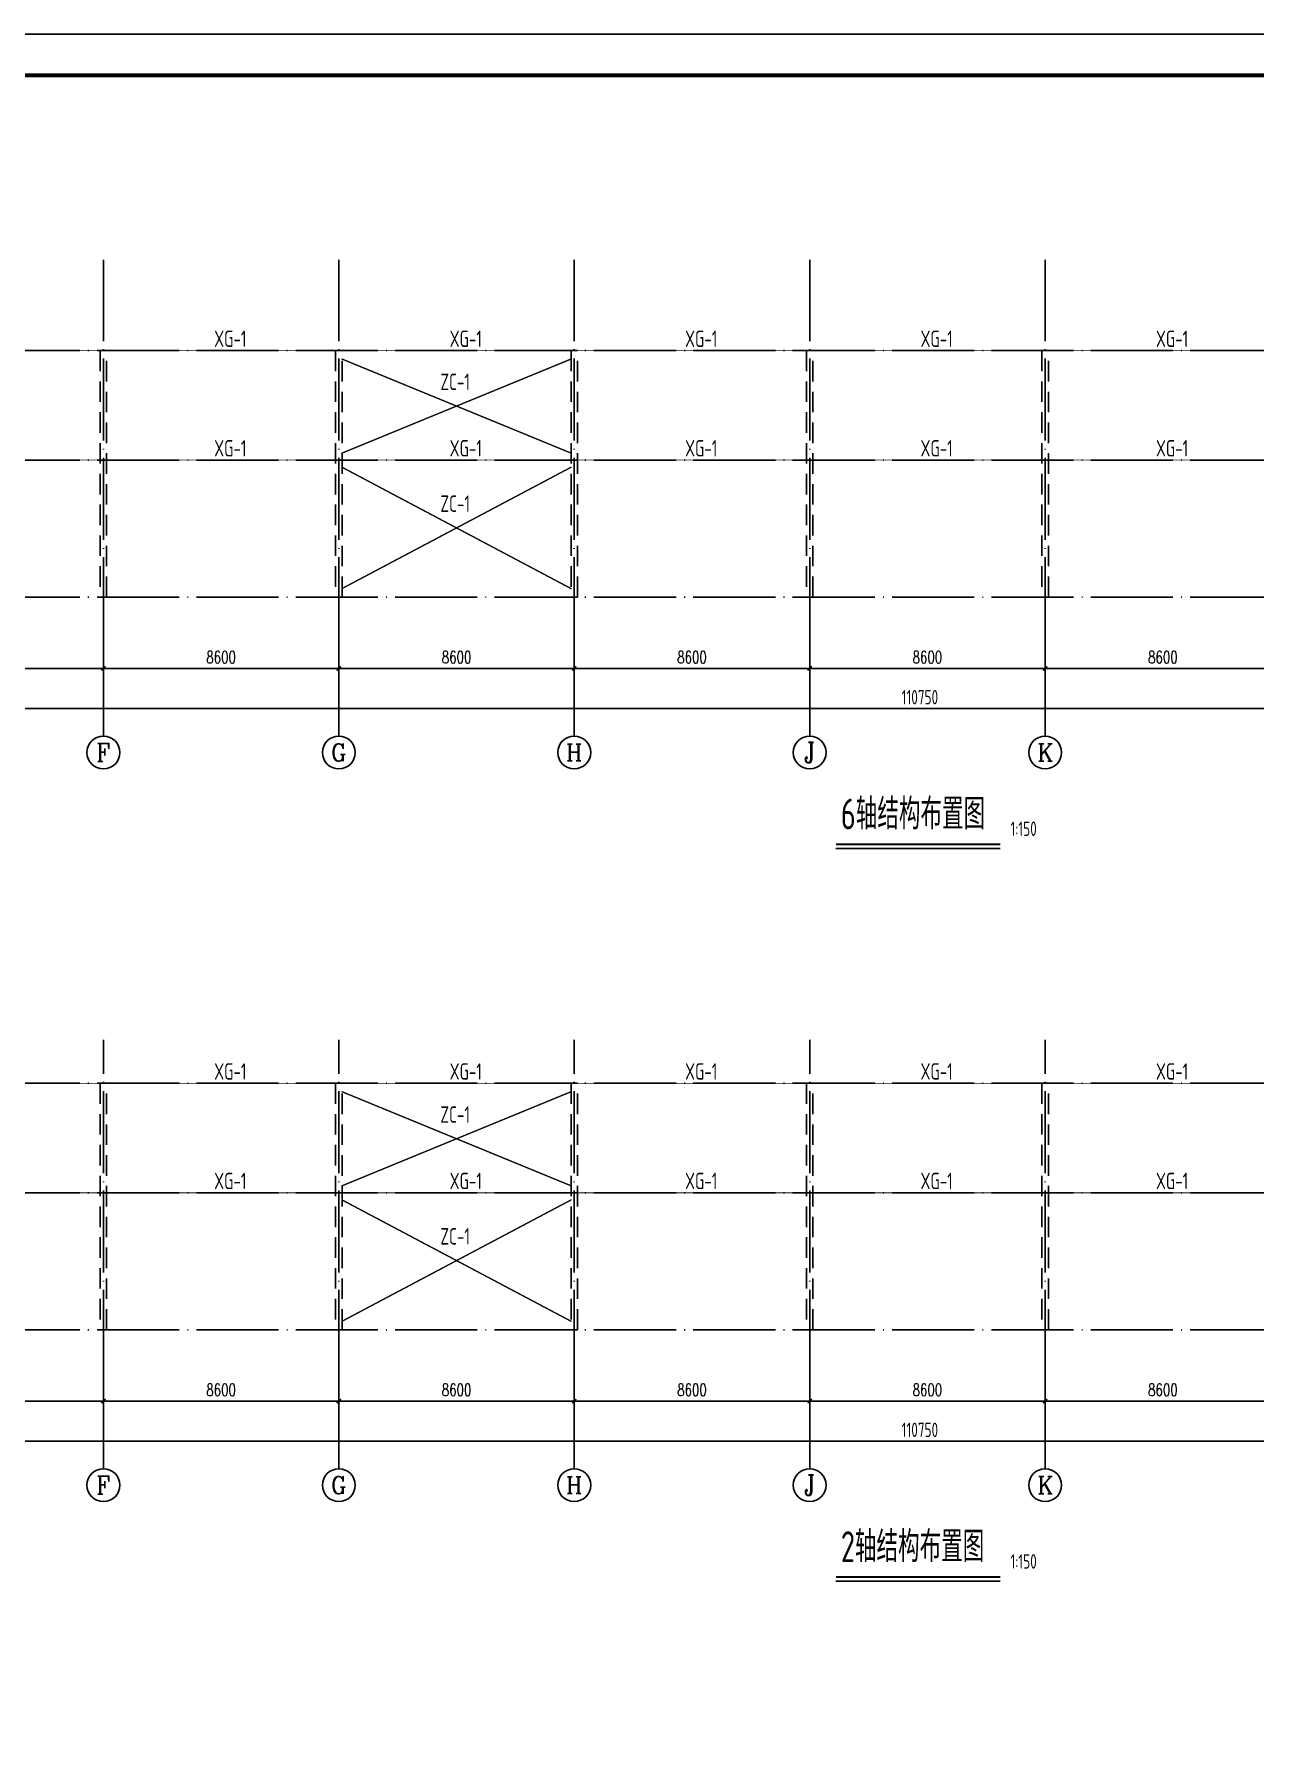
# Model space of a CAD drawing. Extents: x 899043 to 2598688, y -137197 to 211789.
# Drawn here: x 1682255 to 1726839, y 67618 to 130135 of the extents above; entities that cross this region are included whole.
import ezdxf
from ezdxf.enums import TextEntityAlignment as Align

# ---------------------------------------------------------------- set-up
doc = ezdxf.new("R2010")
doc.units = 0
doc.header["$LTSCALE"] = 1500
doc.header["$MEASUREMENT"] = 0
doc.linetypes.add('DASHED', pattern=[0.75, 0.5, -0.25])
doc.linetypes.add('DOTE', pattern=[2.42, 2, -0.2, 0.02, -0.2])
for name, color, linetype in [('00-tk', 151, 'Continuous'), ('AXIS', 3, 'Continuous'), ('AXIS_TEXT', 7, 'Continuous'), ('Boltx', 252, 'DASHED'), ('DIM', 3, 'Continuous'), ('NUM', 7, 'Continuous'), ('TDB_文字', 7, 'Continuous')]:
    doc.layers.add(name, color=color, linetype=linetype)
doc.layers.add('钢板标注', color=9, linetype='Continuous', lineweight=18)
doc.styles.add('_TCH_AXIS', font='COMPLEX', dxfattribs={"bigfont": 'GBCBIG'})
doc.styles.add('_TCH_DIM_T3', font='SIMPLEX', dxfattribs={"width": 0.705882, "bigfont": 'GBCBIG'})
doc.styles.add('COMPLEX', font='COMPLEX')
doc.styles.add('TSSD_Dimension', font='Tssdeng.shx', dxfattribs={"width": 0.7, "bigfont": 'hztxt.shx'})
doc.dimstyles.new('_TCH_ARCH&&150', dxfattribs={"dimtxt": 446.25, "dimasz": 150, "dimexe": 375, "dimexo": 450, "dimgap": 189.375, "dimtad": 1, "dimdec": 0, "dimzin": 0, "dimdsep": 46, "dimtxsty": '_TCH_DIM_T3', "dimblk": 'ARCHTICK', "dimcen": 0.09, "dimclrt": 7, "dimazin": 2, "dimtfac": 1, "dimtdec": 0, "dimtix": 1, "dimtmove": 2, "dimatfit": 3, "dimfxl": 0, "dimtolj": 1, "dimtzin": 0, "dimarcsym": 0})
doc.dimstyles.new('TSSD_150_150', dxfattribs={"dimtxt": 525, "dimasz": 150, "dimexe": 150, "dimexo": 375, "dimgap": 150, "dimtad": 1, "dimdec": 0, "dimzin": 0, "dimdsep": 46, "dimtxsty": 'TSSD_Dimension', "dimblk": 'ARCHTICK', "dimblk1": 'ARCHTICK', "dimblk2": 'ARCHTICK', "dimcen": 0, "dimdle": 150, "dimclrt": 7, "dimadec": 0, "dimazin": 0, "dimtfac": 1, "dimtdec": 0, "dimtix": 1, "dimtmove": 2, "dimatfit": 3, "dimfxl": 0, "dimtolj": 1, "dimtzin": 0, "dimarcsym": 0})

# ---------------------------------------------------------------- blocks, each defined once
blk = doc.blocks.new('_ArchTick')
at = {"color": 0, "linetype": 'ByBlock', "const_width": 0.4}
blk.add_lwpolyline([(-0.5, -0.5), (0.5, 0.5)], dxfattribs=at)
blk = doc.blocks.new('*D253')
at = {"layer": 'AXIS', "color": 0, "lineweight": -2}
for p, q in [((1676182, 109057), (1676182, 106595)), ((1684782, 109057), (1684782, 106595)), ((1676182, 106970), (1684782, 106970))]:
    blk.add_line(p, q, dxfattribs=at)
at = {"layer": 'Defpoints', "color": 0}
for p in [(1676182, 109507), (1684782, 109507), (1684782, 106970)]:
    blk.add_point(p, dxfattribs=at)
at = {"layer": 'AXIS', "color": 0, "lineweight": -2, "xscale": 150, "yscale": 150, "zscale": 150, "rotation": 180}
blk.add_blockref('_ArchTick', (1676182, 106970), dxfattribs=at)
at = {"layer": 'AXIS', "color": 0, "lineweight": -2, "xscale": 150, "yscale": 150, "zscale": 150}
blk.add_blockref('_ArchTick', (1684782, 106970), dxfattribs=at)
at = {"layer": 'AXIS', "color": 7, "insert": (1680482, 107382), "char_height": 446.2, "attachment_point": 5, "style": '_TCH_DIM_T3'}
blk.add_mtext('\\A1;8600', dxfattribs=at)
blk = doc.blocks.new('*D254')
at = {"layer": 'AXIS', "color": 0, "lineweight": -2}
for p, q in [((1684782, 109057), (1684782, 106595)), ((1693382, 109057), (1693382, 106595)), ((1684782, 106970), (1693382, 106970))]:
    blk.add_line(p, q, dxfattribs=at)
at = {"layer": 'Defpoints', "color": 0}
for p in [(1684782, 109507), (1693382, 109507), (1693382, 106970)]:
    blk.add_point(p, dxfattribs=at)
at = {"layer": 'AXIS', "color": 0, "lineweight": -2, "xscale": 150, "yscale": 150, "zscale": 150, "rotation": 180}
blk.add_blockref('_ArchTick', (1684782, 106970), dxfattribs=at)
at = {"layer": 'AXIS', "color": 0, "lineweight": -2, "xscale": 150, "yscale": 150, "zscale": 150}
blk.add_blockref('_ArchTick', (1693382, 106970), dxfattribs=at)
at = {"layer": 'AXIS', "color": 7, "insert": (1689082, 107382), "char_height": 446.2, "attachment_point": 5, "style": '_TCH_DIM_T3'}
blk.add_mtext('\\A1;8600', dxfattribs=at)
blk = doc.blocks.new('*D255')
at = {"layer": 'AXIS', "color": 0, "lineweight": -2}
for p, q in [((1693382, 109057), (1693382, 106595)), ((1701982, 109057), (1701982, 106595)), ((1693382, 106970), (1701982, 106970))]:
    blk.add_line(p, q, dxfattribs=at)
at = {"layer": 'Defpoints', "color": 0}
for p in [(1693382, 109507), (1701982, 109507), (1701982, 106970)]:
    blk.add_point(p, dxfattribs=at)
at = {"layer": 'AXIS', "color": 0, "lineweight": -2, "xscale": 150, "yscale": 150, "zscale": 150, "rotation": 180}
blk.add_blockref('_ArchTick', (1693382, 106970), dxfattribs=at)
at = {"layer": 'AXIS', "color": 0, "lineweight": -2, "xscale": 150, "yscale": 150, "zscale": 150}
blk.add_blockref('_ArchTick', (1701982, 106970), dxfattribs=at)
at = {"layer": 'AXIS', "color": 7, "insert": (1697682, 107382), "char_height": 446.2, "attachment_point": 5, "style": '_TCH_DIM_T3'}
blk.add_mtext('\\A1;8600', dxfattribs=at)
blk = doc.blocks.new('*D256')
at = {"layer": 'AXIS', "color": 0, "lineweight": -2}
for p, q in [((1701982, 109057), (1701982, 106595)), ((1710582, 109057), (1710582, 106595)), ((1701982, 106970), (1710582, 106970))]:
    blk.add_line(p, q, dxfattribs=at)
at = {"layer": 'Defpoints', "color": 0}
for p in [(1701982, 109507), (1710582, 109507), (1710582, 106970)]:
    blk.add_point(p, dxfattribs=at)
at = {"layer": 'AXIS', "color": 0, "lineweight": -2, "xscale": 150, "yscale": 150, "zscale": 150, "rotation": 180}
blk.add_blockref('_ArchTick', (1701982, 106970), dxfattribs=at)
at = {"layer": 'AXIS', "color": 0, "lineweight": -2, "xscale": 150, "yscale": 150, "zscale": 150}
blk.add_blockref('_ArchTick', (1710582, 106970), dxfattribs=at)
at = {"layer": 'AXIS', "color": 7, "insert": (1706282, 107382), "char_height": 446.2, "attachment_point": 5, "style": '_TCH_DIM_T3'}
blk.add_mtext('\\A1;8600', dxfattribs=at)
blk = doc.blocks.new('*D257')
at = {"layer": 'AXIS', "color": 0, "lineweight": -2}
for p, q in [((1710582, 109057), (1710582, 106595)), ((1719182, 109057), (1719182, 106595)), ((1710582, 106970), (1719182, 106970))]:
    blk.add_line(p, q, dxfattribs=at)
at = {"layer": 'Defpoints', "color": 0}
for p in [(1710582, 109507), (1719182, 109507), (1719182, 106970)]:
    blk.add_point(p, dxfattribs=at)
at = {"layer": 'AXIS', "color": 0, "lineweight": -2, "xscale": 150, "yscale": 150, "zscale": 150, "rotation": 180}
blk.add_blockref('_ArchTick', (1710582, 106970), dxfattribs=at)
at = {"layer": 'AXIS', "color": 0, "lineweight": -2, "xscale": 150, "yscale": 150, "zscale": 150}
blk.add_blockref('_ArchTick', (1719182, 106970), dxfattribs=at)
at = {"layer": 'AXIS', "color": 7, "insert": (1714882, 107382), "char_height": 446.2, "attachment_point": 5, "style": '_TCH_DIM_T3'}
blk.add_mtext('\\A1;8600', dxfattribs=at)
blk = doc.blocks.new('*D258')
at = {"layer": 'AXIS', "color": 0, "lineweight": -2}
for p, q in [((1719182, 109057), (1719182, 106595)), ((1727782, 109057), (1727782, 106595)), ((1719182, 106970), (1727782, 106970))]:
    blk.add_line(p, q, dxfattribs=at)
at = {"layer": 'Defpoints', "color": 0}
for p in [(1719182, 109507), (1727782, 109507), (1727782, 106970)]:
    blk.add_point(p, dxfattribs=at)
at = {"layer": 'AXIS', "color": 0, "lineweight": -2, "xscale": 150, "yscale": 150, "zscale": 150, "rotation": 180}
blk.add_blockref('_ArchTick', (1719182, 106970), dxfattribs=at)
at = {"layer": 'AXIS', "color": 0, "lineweight": -2, "xscale": 150, "yscale": 150, "zscale": 150}
blk.add_blockref('_ArchTick', (1727782, 106970), dxfattribs=at)
at = {"layer": 'AXIS', "color": 7, "insert": (1723482, 107382), "char_height": 446.2, "attachment_point": 5, "style": '_TCH_DIM_T3'}
blk.add_mtext('\\A1;8600', dxfattribs=at)
blk = doc.blocks.new('_AXISO')
blk.add_circle((0, 0), 0.5)
at = {"layer": 'AXIS_TEXT', "style": 'COMPLEX', "width": 1.041667}
blk.add_attdef('A', text='', height=0.56, dxfattribs=at).set_placement((-0.25, -0.28), (0.25, -0.28), align=Align.FIT)
blk = doc.blocks.new('*D264')
at = {"layer": 'Defpoints', "color": 0}
for p in [(1659231, 108716), (1769982, 108716), (1659231, 105507)]:
    blk.add_point(p, dxfattribs=at)
at = {"layer": 'DIM', "color": 0, "lineweight": -2}
for p, q in [((1659231, 108341), (1659231, 105357)), ((1769982, 108341), (1769982, 105357)), ((1770132, 105507), (1659081, 105507))]:
    blk.add_line(p, q, dxfattribs=at)
at = {"layer": 'DIM', "color": 0, "lineweight": -2, "xscale": 150, "yscale": 150, "zscale": 150, "rotation": 180}
blk.add_blockref('_ArchTick', (1659231, 105507), dxfattribs=at)
at = {"layer": 'DIM', "color": 0, "lineweight": -2, "xscale": 150, "yscale": 150, "zscale": 150}
blk.add_blockref('_ArchTick', (1769982, 105507), dxfattribs=at)
at = {"layer": 'DIM', "color": 7, "insert": (1714607, 105920), "char_height": 525, "attachment_point": 5, "style": 'TSSD_Dimension'}
blk.add_mtext('\\A1;110750', dxfattribs=at)
blk = doc.blocks.new('*D290')
at = {"layer": 'AXIS', "color": 0, "lineweight": -2}
for p, q in [((1676182, 82295), (1676182, 79832)), ((1684782, 82295), (1684782, 79832)), ((1676182, 80207), (1684782, 80207))]:
    blk.add_line(p, q, dxfattribs=at)
at = {"layer": 'Defpoints', "color": 0}
for p in [(1676182, 82745), (1684782, 82745), (1684782, 80207)]:
    blk.add_point(p, dxfattribs=at)
at = {"layer": 'AXIS', "color": 0, "lineweight": -2, "xscale": 150, "yscale": 150, "zscale": 150, "rotation": 180}
blk.add_blockref('_ArchTick', (1676182, 80207), dxfattribs=at)
at = {"layer": 'AXIS', "color": 0, "lineweight": -2, "xscale": 150, "yscale": 150, "zscale": 150}
blk.add_blockref('_ArchTick', (1684782, 80207), dxfattribs=at)
at = {"layer": 'AXIS', "color": 7, "insert": (1680482, 80620), "char_height": 446.2, "attachment_point": 5, "style": '_TCH_DIM_T3'}
blk.add_mtext('\\A1;8600', dxfattribs=at)
blk = doc.blocks.new('*D291')
at = {"layer": 'AXIS', "color": 0, "lineweight": -2}
for p, q in [((1684782, 82295), (1684782, 79832)), ((1693382, 82295), (1693382, 79832)), ((1684782, 80207), (1693382, 80207))]:
    blk.add_line(p, q, dxfattribs=at)
at = {"layer": 'Defpoints', "color": 0}
for p in [(1684782, 82745), (1693382, 82745), (1693382, 80207)]:
    blk.add_point(p, dxfattribs=at)
at = {"layer": 'AXIS', "color": 0, "lineweight": -2, "xscale": 150, "yscale": 150, "zscale": 150, "rotation": 180}
blk.add_blockref('_ArchTick', (1684782, 80207), dxfattribs=at)
at = {"layer": 'AXIS', "color": 0, "lineweight": -2, "xscale": 150, "yscale": 150, "zscale": 150}
blk.add_blockref('_ArchTick', (1693382, 80207), dxfattribs=at)
at = {"layer": 'AXIS', "color": 7, "insert": (1689082, 80620), "char_height": 446.2, "attachment_point": 5, "style": '_TCH_DIM_T3'}
blk.add_mtext('\\A1;8600', dxfattribs=at)
blk = doc.blocks.new('*D292')
at = {"layer": 'AXIS', "color": 0, "lineweight": -2}
for p, q in [((1693382, 82295), (1693382, 79832)), ((1701982, 82295), (1701982, 79832)), ((1693382, 80207), (1701982, 80207))]:
    blk.add_line(p, q, dxfattribs=at)
at = {"layer": 'Defpoints', "color": 0}
for p in [(1693382, 82745), (1701982, 82745), (1701982, 80207)]:
    blk.add_point(p, dxfattribs=at)
at = {"layer": 'AXIS', "color": 0, "lineweight": -2, "xscale": 150, "yscale": 150, "zscale": 150, "rotation": 180}
blk.add_blockref('_ArchTick', (1693382, 80207), dxfattribs=at)
at = {"layer": 'AXIS', "color": 0, "lineweight": -2, "xscale": 150, "yscale": 150, "zscale": 150}
blk.add_blockref('_ArchTick', (1701982, 80207), dxfattribs=at)
at = {"layer": 'AXIS', "color": 7, "insert": (1697682, 80620), "char_height": 446.2, "attachment_point": 5, "style": '_TCH_DIM_T3'}
blk.add_mtext('\\A1;8600', dxfattribs=at)
blk = doc.blocks.new('*D293')
at = {"layer": 'AXIS', "color": 0, "lineweight": -2}
for p, q in [((1701982, 82295), (1701982, 79832)), ((1710582, 82295), (1710582, 79832)), ((1701982, 80207), (1710582, 80207))]:
    blk.add_line(p, q, dxfattribs=at)
at = {"layer": 'Defpoints', "color": 0}
for p in [(1701982, 82745), (1710582, 82745), (1710582, 80207)]:
    blk.add_point(p, dxfattribs=at)
at = {"layer": 'AXIS', "color": 0, "lineweight": -2, "xscale": 150, "yscale": 150, "zscale": 150, "rotation": 180}
blk.add_blockref('_ArchTick', (1701982, 80207), dxfattribs=at)
at = {"layer": 'AXIS', "color": 0, "lineweight": -2, "xscale": 150, "yscale": 150, "zscale": 150}
blk.add_blockref('_ArchTick', (1710582, 80207), dxfattribs=at)
at = {"layer": 'AXIS', "color": 7, "insert": (1706282, 80620), "char_height": 446.2, "attachment_point": 5, "style": '_TCH_DIM_T3'}
blk.add_mtext('\\A1;8600', dxfattribs=at)
blk = doc.blocks.new('*D294')
at = {"layer": 'AXIS', "color": 0, "lineweight": -2}
for p, q in [((1710582, 82295), (1710582, 79832)), ((1719182, 82295), (1719182, 79832)), ((1710582, 80207), (1719182, 80207))]:
    blk.add_line(p, q, dxfattribs=at)
at = {"layer": 'Defpoints', "color": 0}
for p in [(1710582, 82745), (1719182, 82745), (1719182, 80207)]:
    blk.add_point(p, dxfattribs=at)
at = {"layer": 'AXIS', "color": 0, "lineweight": -2, "xscale": 150, "yscale": 150, "zscale": 150, "rotation": 180}
blk.add_blockref('_ArchTick', (1710582, 80207), dxfattribs=at)
at = {"layer": 'AXIS', "color": 0, "lineweight": -2, "xscale": 150, "yscale": 150, "zscale": 150}
blk.add_blockref('_ArchTick', (1719182, 80207), dxfattribs=at)
at = {"layer": 'AXIS', "color": 7, "insert": (1714882, 80620), "char_height": 446.2, "attachment_point": 5, "style": '_TCH_DIM_T3'}
blk.add_mtext('\\A1;8600', dxfattribs=at)
blk = doc.blocks.new('*D295')
at = {"layer": 'AXIS', "color": 0, "lineweight": -2}
for p, q in [((1719182, 82295), (1719182, 79832)), ((1727782, 82295), (1727782, 79832)), ((1719182, 80207), (1727782, 80207))]:
    blk.add_line(p, q, dxfattribs=at)
at = {"layer": 'Defpoints', "color": 0}
for p in [(1719182, 82745), (1727782, 82745), (1727782, 80207)]:
    blk.add_point(p, dxfattribs=at)
at = {"layer": 'AXIS', "color": 0, "lineweight": -2, "xscale": 150, "yscale": 150, "zscale": 150, "rotation": 180}
blk.add_blockref('_ArchTick', (1719182, 80207), dxfattribs=at)
at = {"layer": 'AXIS', "color": 0, "lineweight": -2, "xscale": 150, "yscale": 150, "zscale": 150}
blk.add_blockref('_ArchTick', (1727782, 80207), dxfattribs=at)
at = {"layer": 'AXIS', "color": 7, "insert": (1723482, 80620), "char_height": 446.2, "attachment_point": 5, "style": '_TCH_DIM_T3'}
blk.add_mtext('\\A1;8600', dxfattribs=at)
blk = doc.blocks.new('*D276')
at = {"layer": 'Defpoints', "color": 0}
for p in [(1659231, 81953), (1769982, 81953), (1659231, 78745)]:
    blk.add_point(p, dxfattribs=at)
at = {"layer": 'DIM', "color": 0, "lineweight": -2}
for p, q in [((1659231, 81578), (1659231, 78595)), ((1769982, 81578), (1769982, 78595)), ((1770132, 78745), (1659081, 78745))]:
    blk.add_line(p, q, dxfattribs=at)
at = {"layer": 'DIM', "color": 0, "lineweight": -2, "xscale": 150, "yscale": 150, "zscale": 150, "rotation": 180}
blk.add_blockref('_ArchTick', (1659231, 78745), dxfattribs=at)
at = {"layer": 'DIM', "color": 0, "lineweight": -2, "xscale": 150, "yscale": 150, "zscale": 150}
blk.add_blockref('_ArchTick', (1769982, 78745), dxfattribs=at)
at = {"layer": 'DIM', "color": 7, "insert": (1714607, 79157), "char_height": 525, "attachment_point": 5, "style": 'TSSD_Dimension'}
blk.add_mtext('\\A1;110750', dxfattribs=at)
blk = doc.blocks.new('A$C16496DF1')
at = {"layer": '00-tk', "linetype": 'Continuous'}
blk.add_line((178350, 126150), (0, 126150), dxfattribs=at)
at = {"layer": '00-tk', "const_width": 150}
blk.add_lwpolyline([(3750, 124650), (176850, 124650), (176850, 1500), (3750, 1500)], close=True, dxfattribs=at)

msp = doc.modelspace()

# ---------------------------------------------------------------- linework, layer by layer
at = {"layer": 'AXIS', "color": 253, "linetype": 'DOTE'}
for p, q in [((1684781.5, 108036.8), (1684781.5, 121897.9)), ((1693381.5, 108036.8), (1693381.5, 121897.9)), ((1701981.5, 108036.8), (1701981.5, 121897.9)), ((1710581.5, 108036.8), (1710581.5, 121897.9)), ((1719181.5, 108036.8), (1719181.5, 121897.9)), ((1655509, 118577.6), (1774855.4, 118577.6)), ((1655509, 114577.6), (1774855.4, 114577.6)), ((1655509, 109577.6), (1774855.4, 109577.6)), ((1684781.5, 81274.3), (1684781.5, 93398.9)), ((1693381.5, 81274.3), (1693381.5, 93398.9)), ((1701981.5, 81274.3), (1701981.5, 93398.9)), ((1710581.5, 81274.3), (1710581.5, 93398.9)), ((1719181.5, 81274.3), (1719181.5, 93398.9)), ((1655509, 91815.1), (1774855.4, 91815.1)), ((1655509, 87815.1), (1774855.4, 87815.1)), ((1655509, 82815.1), (1774855.4, 82815.1))]:
    msp.add_line(p, q, dxfattribs=at)
at = {"layer": 'AXIS'}
for p, q in [((1684781.5, 108036.8), (1684781.5, 104499.3)), ((1693381.5, 108036.8), (1693381.5, 104499.3)), ((1701981.5, 108036.8), (1701981.5, 104499.3)), ((1710581.5, 108036.8), (1710581.5, 104499.3)), ((1719181.5, 108036.8), (1719181.5, 104499.3)), ((1684781.5, 81274.3), (1684781.5, 77736.8)), ((1693381.5, 81274.3), (1693381.5, 77736.8)), ((1701981.5, 81274.3), (1701981.5, 77736.8)), ((1710581.5, 81274.3), (1710581.5, 77736.8)), ((1719181.5, 81274.3), (1719181.5, 77736.8))]:
    msp.add_line(p, q, dxfattribs=at)
at = {"layer": 'Boltx', "color": 4, "linetype": 'ByBlock', "const_width": 25}
for points in [[(1659474.5, 118577.6), (1769981.5, 118577.6)], [(1659474.5, 114577.6), (1769981.5, 114577.6)], [(1659474.5, 91815.1), (1769981.5, 91815.1)], [(1659474.5, 87815.1), (1769981.5, 87815.1)]]:
    msp.add_lwpolyline(points, dxfattribs=at)
at = {"layer": 'Boltx', "color": 4}
for points in [[(1684664, 118577.6), (1684664, 109577.6), (1684899, 109577.6), (1684899, 118577.6)], [(1693264, 118577.6), (1693264, 109577.6), (1693499, 109577.6), (1693499, 118577.6)], [(1701864, 118577.6), (1701864, 109577.6), (1702099, 109577.6), (1702099, 118577.6)], [(1710464, 118577.6), (1710464, 109577.6), (1710699, 109577.6), (1710699, 118577.6)], [(1719064, 118577.6), (1719064, 109577.6), (1719299, 109577.6), (1719299, 118577.6)], [(1684664, 91815.1), (1684664, 82815.1), (1684899, 82815.1), (1684899, 91815.1)], [(1693264, 91815.1), (1693264, 82815.1), (1693499, 82815.1), (1693499, 91815.1)], [(1701864, 91815.1), (1701864, 82815.1), (1702099, 82815.1), (1702099, 91815.1)], [(1710464, 91815.1), (1710464, 82815.1), (1710699, 82815.1), (1710699, 91815.1)], [(1719064, 91815.1), (1719064, 82815.1), (1719299, 82815.1), (1719299, 91815.1)]]:
    msp.add_lwpolyline(points, close=True, dxfattribs=at)
at = {"layer": 'NUM', "const_width": 75}
for points in [[(1711536.2, 100542.5), (1717540.1, 100542.5)], [(1711536.2, 73780), (1717540.1, 73780)]]:
    msp.add_lwpolyline(points, dxfattribs=at)
at = {"layer": 'NUM'}
for points in [[(1711536.2, 100392.5), (1717540.1, 100392.5)], [(1711536.2, 73630), (1717540.1, 73630)]]:
    msp.add_lwpolyline(points, dxfattribs=at)
at = {"layer": 'TDB_文字', "color": 4, "linetype": 'ByBlock', "const_width": 50}
for points in [[(1701881.5, 114827.6), (1693481.5, 118277.6)], [(1693481.5, 114827.6), (1701881.5, 118277.6)], [(1701881.5, 109877.6), (1693481.5, 114327.6)], [(1693481.5, 109877.6), (1701881.5, 114327.6)], [(1701881.5, 88065.1), (1693481.5, 91515.1)], [(1693481.5, 88065.1), (1701881.5, 91515.1)], [(1701881.5, 83115.1), (1693481.5, 87565.1)], [(1693481.5, 83115.1), (1701881.5, 87565.1)]]:
    msp.add_lwpolyline(points, dxfattribs=at)

# ---------------------------------------------------------------- block references
at = {"layer": 'AXIS'}
ref = msp.add_blockref('_AXISO', (1684781.5, 103899.3), dxfattribs=dict(at, xscale=-1200, yscale=1200, zscale=1200))
ref.add_attrib('A', 'F', dxfattribs={"layer": 'AXIS_TEXT', "height": 668.2, "style": '_TCH_AXIS'}).set_placement((1684527, 103565.2), (1685036, 103565.2), align=Align.FIT)
ref = msp.add_blockref('_AXISO', (1693381.5, 103899.3), dxfattribs=dict(at, xscale=-1200, yscale=1200, zscale=1200))
ref.add_attrib('A', 'G', dxfattribs={"layer": 'AXIS_TEXT', "height": 637.8, "style": '_TCH_AXIS'}).set_placement((1693108.2, 103580.4), (1693654.8, 103580.4), align=Align.FIT)
ref = msp.add_blockref('_AXISO', (1701981.5, 103899.3), dxfattribs=dict(at, xscale=-1200, yscale=1200, zscale=1200))
ref.add_attrib('A', 'H', dxfattribs={"layer": 'AXIS_TEXT', "height": 608.3, "style": '_TCH_AXIS'}).set_placement((1701691.8, 103595.1), (1702271.2, 103595.1), align=Align.FIT)
ref = msp.add_blockref('_AXISO', (1710581.5, 103899.3), dxfattribs=dict(at, xscale=-1200, yscale=1200, zscale=1200))
ref.add_attrib('A', 'J', dxfattribs={"layer": 'AXIS_TEXT', "height": 744.1, "style": '_TCH_AXIS'}).set_placement((1710386.6, 103527.2), (1710776.4, 103527.2), align=Align.FIT)
ref = msp.add_blockref('_AXISO', (1719181.5, 103899.3), dxfattribs=dict(at, xscale=-1200, yscale=1200, zscale=1200))
ref.add_attrib('A', 'K', dxfattribs={"layer": 'AXIS_TEXT', "height": 622.9, "style": '_TCH_AXIS'}).set_placement((1718899.7, 103587.8), (1719463.3, 103587.8), align=Align.FIT)
ref = msp.add_blockref('_AXISO', (1684781.5, 77136.8), dxfattribs=dict(at, xscale=-1200, yscale=1200, zscale=1200))
ref.add_attrib('A', 'F', dxfattribs={"layer": 'AXIS_TEXT', "height": 668.2, "style": '_TCH_AXIS'}).set_placement((1684527, 76802.7), (1685036, 76802.7), align=Align.FIT)
ref = msp.add_blockref('_AXISO', (1693381.5, 77136.8), dxfattribs=dict(at, xscale=-1200, yscale=1200, zscale=1200))
ref.add_attrib('A', 'G', dxfattribs={"layer": 'AXIS_TEXT', "height": 637.8, "style": '_TCH_AXIS'}).set_placement((1693108.2, 76817.9), (1693654.8, 76817.9), align=Align.FIT)
ref = msp.add_blockref('_AXISO', (1701981.5, 77136.8), dxfattribs=dict(at, xscale=-1200, yscale=1200, zscale=1200))
ref.add_attrib('A', 'H', dxfattribs={"layer": 'AXIS_TEXT', "height": 608.3, "style": '_TCH_AXIS'}).set_placement((1701691.8, 76832.6), (1702271.2, 76832.6), align=Align.FIT)
ref = msp.add_blockref('_AXISO', (1710581.5, 77136.8), dxfattribs=dict(at, xscale=-1200, yscale=1200, zscale=1200))
ref.add_attrib('A', 'J', dxfattribs={"layer": 'AXIS_TEXT', "height": 744.1, "style": '_TCH_AXIS'}).set_placement((1710386.6, 76764.7), (1710776.4, 76764.7), align=Align.FIT)
ref = msp.add_blockref('_AXISO', (1719181.5, 77136.8), dxfattribs=dict(at, xscale=-1200, yscale=1200, zscale=1200))
ref.add_attrib('A', 'K', dxfattribs={"layer": 'AXIS_TEXT', "height": 622.9, "style": '_TCH_AXIS'}).set_placement((1718899.7, 76825.3), (1719463.3, 76825.3), align=Align.FIT)
at = {"layer": '钢板标注', "color": 2, "linetype": 'ByBlock'}
msp.add_blockref('A$C16496DF1', (1636137.5, 3985.4), dxfattribs=at)

# ---------------------------------------------------------------- texts
at = {"layer": 'NUM', "style": 'TSSD_Dimension', "width": 0.7}
for s, height, p in [('6轴结构布置图', 1125, (1711720.6, 100754.1)), ('1:150', 525, (1717915.1, 100692.5)), ('2轴结构布置图', 1125, (1711720.6, 73991.6)), ('1:150', 525, (1717915.1, 73930))]:
    msp.add_text(s, height=height, dxfattribs=at).set_placement(p, align=Align.BOTTOM_LEFT)
at = {"layer": 'TDB_文字', "color": 7, "style": 'TSSD_Dimension', "width": 0.7}
for s, p in [('XG-1', (1688830.7, 118711.5)), ('XG-1', (1697430.7, 118711.5)), ('XG-1', (1706030.7, 118711.5)), ('XG-1', (1714630.7, 118711.5)), ('XG-1', (1723230.7, 118711.5)), ('ZC-1', (1697091.2, 117138.3)), ('XG-1', (1688830.7, 114711.5)), ('XG-1', (1697430.7, 114711.5)), ('XG-1', (1706030.7, 114711.5)), ('XG-1', (1714630.7, 114711.5)), ('XG-1', (1723230.7, 114711.5)), ('ZC-1', (1697091.2, 112688.3)), ('XG-1', (1688830.7, 91949)), ('XG-1', (1697430.7, 91949)), ('XG-1', (1706030.7, 91949)), ('XG-1', (1714630.7, 91949)), ('XG-1', (1723230.7, 91949)), ('ZC-1', (1697091.2, 90375.8)), ('XG-1', (1688830.7, 87949)), ('XG-1', (1697430.7, 87949)), ('XG-1', (1706030.7, 87949)), ('XG-1', (1714630.7, 87949)), ('XG-1', (1723230.7, 87949)), ('ZC-1', (1697091.2, 85925.8))]:
    msp.add_text(s, height=600, dxfattribs=at).set_placement(p)

# ---------------------------------------------------------------- dimensions: what is measured, and where the dimension line sits
at = {"layer": 'AXIS'}
for p1, p2, picture, middle in [((1676181.5, 109507.4), (1684781.5, 109507.4), '*D253', (1680481.5, 107382.4)), ((1684781.5, 109507.4), (1693381.5, 109507.4), '*D254', (1689081.5, 107382.4)), ((1693381.5, 109507.4), (1701981.5, 109507.4), '*D255', (1697681.5, 107382.4)), ((1701981.5, 109507.4), (1710581.5, 109507.4), '*D256', (1706281.5, 107382.4)), ((1710581.5, 109507.4), (1719181.5, 109507.4), '*D257', (1714881.5, 107382.4)), ((1719181.5, 109507.4), (1727781.5, 109507.4), '*D258', (1723481.5, 107382.4)), ((1676181.5, 82744.9), (1684781.5, 82744.9), '*D290', (1680481.5, 80619.9)), ((1684781.5, 82744.9), (1693381.5, 82744.9), '*D291', (1689081.5, 80619.9)), ((1693381.5, 82744.9), (1701981.5, 82744.9), '*D292', (1697681.5, 80619.9)), ((1701981.5, 82744.9), (1710581.5, 82744.9), '*D293', (1706281.5, 80619.9)), ((1710581.5, 82744.9), (1719181.5, 82744.9), '*D294', (1714881.5, 80619.9)), ((1719181.5, 82744.9), (1727781.5, 82744.9), '*D295', (1723481.5, 80619.9))]:
    dim = msp.add_aligned_dim(p1=p1, p2=p2, distance=-2537.5, dimstyle='_TCH_ARCH&&150', dxfattribs=at)
    dim.commit()
    dim.dimension.update_dxf_attribs({"geometry": picture, "text_midpoint": middle})
at = {"layer": 'DIM'}
for base, p1, p2, picture, middle in [((1659231.5, 105507.2), (1769981.5, 108715.8), (1659231.5, 108715.8), '*D264', (1714606.5, 105919.7)), ((1659231.5, 78744.7), (1769981.5, 81953.3), (1659231.5, 81953.3), '*D276', (1714606.5, 79157.2))]:
    dim = msp.add_linear_dim(base=base, p1=p1, p2=p2, angle=180, dimstyle='TSSD_150_150', dxfattribs=at)
    dim.commit()
    dim.dimension.update_dxf_attribs({"geometry": picture, "text_midpoint": middle})

doc.saveas('drawing.dxf')
